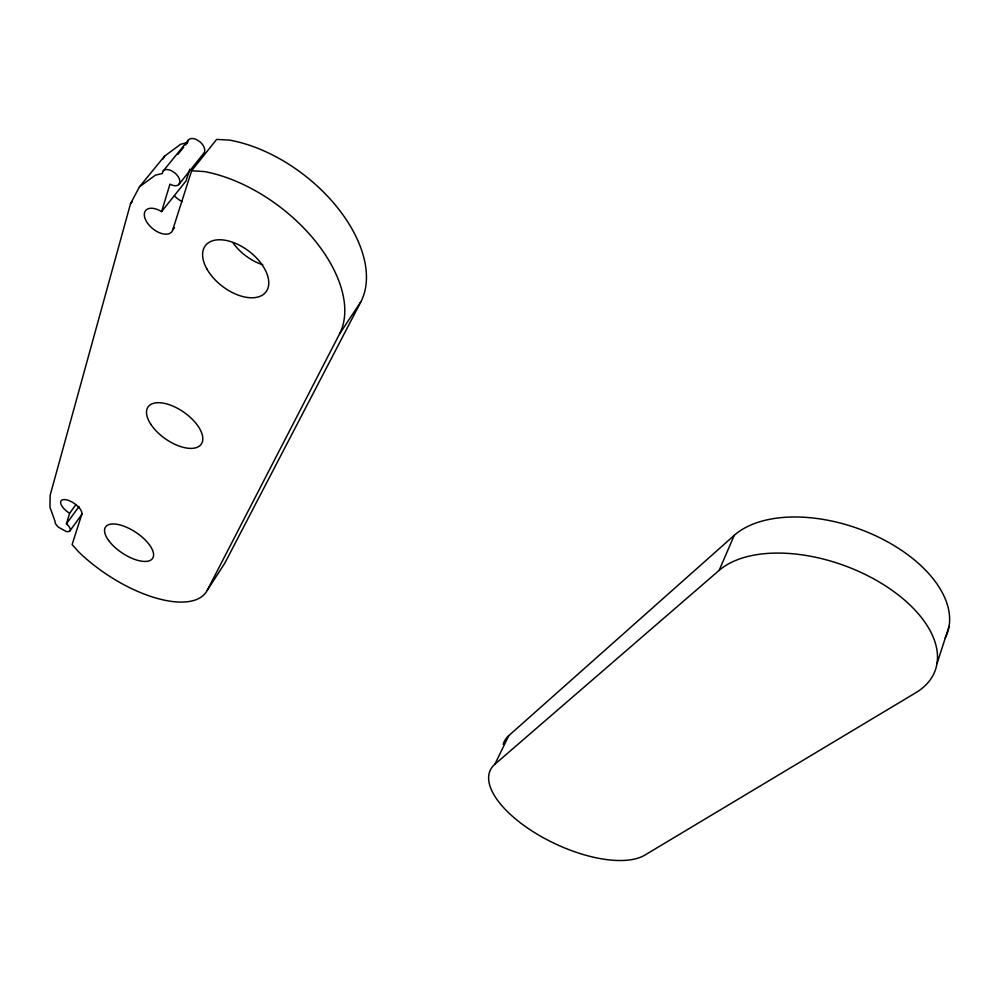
<?xml version="1.0" encoding="UTF-8"?>
<svg xmlns="http://www.w3.org/2000/svg" width="999" height="999" viewBox="0 0 999 999"><rect width="100%" height="100%" fill="white"/><g stroke="black" fill="none" stroke-linecap="round" stroke-linejoin="round"><path stroke-width="1.5" d="M178.796 184.528L203.646 153.421A10.152 6.119 41.1 0 0 200.15 141.983L196.828 139.735A10.152 6.119 41.1 0 0 187.5 142.532L180.694 144.243L164.523 156.206L139.473 186.801L130.507 203.784L50.162 495.167L49.95 507.205L55.032 521.341A8.929 3.784 34.4 0 0 58.392 527.16L66.209 531.468A8.929 3.784 34.4 0 0 70.342 529.757A8.929 3.784 34.4 0 0 66.421 523.813L69.63 513.249L76.024 504.52M174.525 227.685L172.665 230.045A16.846 9.515 39.4 0 1 155.644 230.757A16.846 9.515 39.4 0 1 144.618 212.437A16.846 9.515 39.4 0 1 161.588 211.626L169.967 184.141A10.327 6.019 40.4 0 0 179.495 183.504A10.327 6.019 40.4 0 0 175.075 173.102L171.678 170.829A10.327 6.019 40.4 0 0 162.35 173.489L155.519 175.112L139.473 186.801M189.773 169.231L186.051 180.919L161.588 211.626M172.665 230.045L191.633 170.742L216.646 139.41L229.608 140.122A122.59 73.239 37.9 0 1 336.663 206.618A122.59 73.239 37.9 0 1 360.814 301.885L224.812 563.174L207.28 590.247A92.27 40.497 33.6 0 1 78.784 551.997L72.103 544.592L81.793 514.31A12.413 5.382 34.6 0 0 72.939 502.572A12.413 5.382 34.6 0 0 60.727 501.51A12.413 5.382 34.6 0 0 69.63 513.249M937.012 663.586L949.05 626.373M719.143 570.367A121.354 67.37 20.1 0 1 883.104 584.365A121.354 67.37 20.1 0 1 915.708 692.782L644.879 855.094A89.798 38.824 25.3 0 1 536.413 833.728A89.798 38.824 25.3 0 1 494.842 764.285L719.143 570.367L734.24 535.339A119.518 68.581 19.6 0 1 878.645 537.2A119.518 68.581 19.6 0 1 945.216 637.961M494.842 764.285L508.816 735.614L734.24 535.339M207.28 590.247L339.523 333.953L360.814 301.885M163.099 158.853L164.523 156.206M69.805 531.031L82.355 513.736M66.421 523.813L79.046 506.481M163.137 171.104L188.324 140.11M177.822 154.433L183.629 147.29M185.564 144.917L187.5 142.532M130.507 203.784L132.405 201.448M191.633 170.742L204.695 171.616A124.513 72.015 37.5 0 1 313.649 239.036A124.513 72.015 37.5 0 1 339.523 333.953M182.317 201.661A16.583 9.678 40 0 1 174.375 195.804M262.725 264.735A37.525 22.39 37.9 0 1 233.029 242.844M503.171 744.392A88.761 39.823 25.1 0 1 508.816 735.614M108.616 540.471A28.272 12.388 33.6 0 0 151.011 559.939A28.272 12.388 33.6 0 0 127.597 527.722A28.272 12.388 33.6 0 0 108.616 540.471M150.737 424.175A32.443 16.184 35 0 0 199.488 445.979A32.443 16.184 35 0 0 173.789 406.493A32.443 16.184 35 0 0 150.737 424.175M206.918 269.031A38.112 22.003 37.4 0 0 264.223 293.781A38.112 22.003 37.4 0 0 235.914 243.531A38.112 22.003 37.4 0 0 206.918 269.031"/></g></svg>
